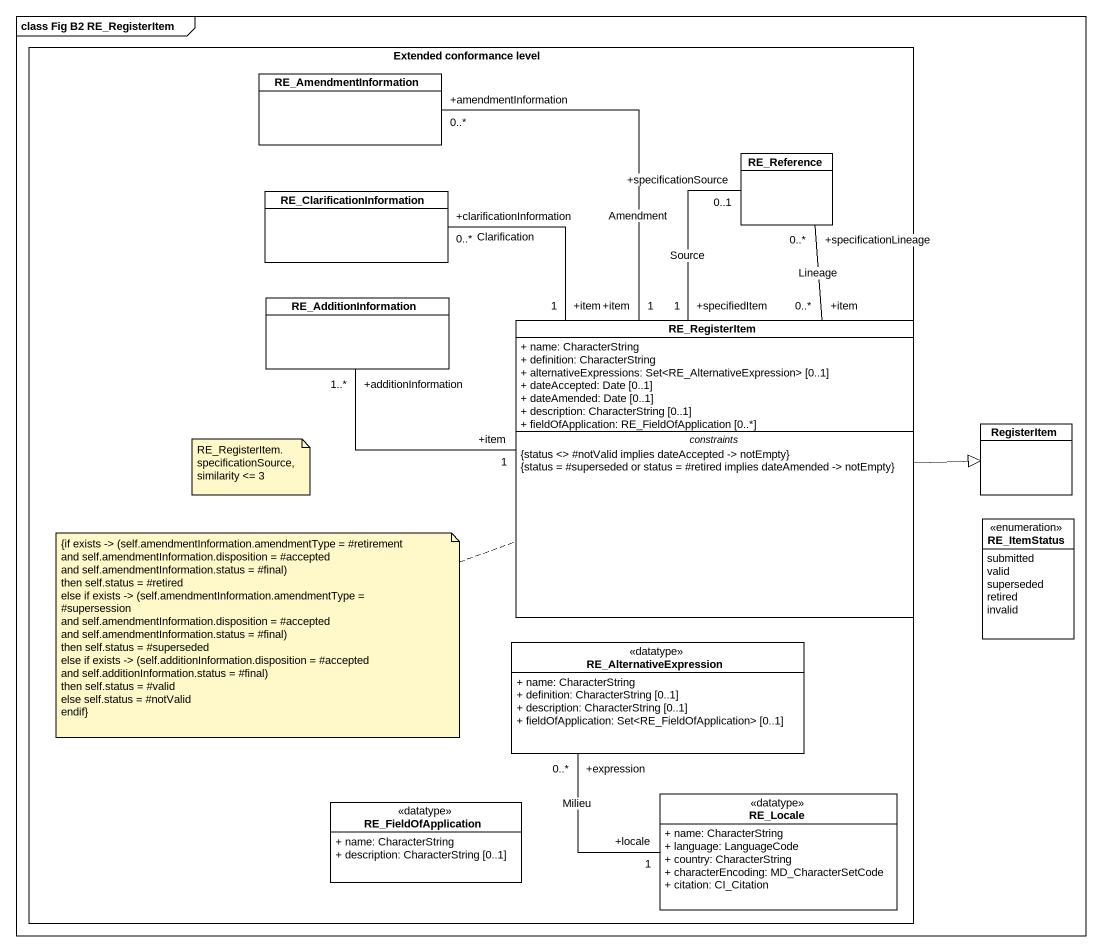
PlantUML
@startuml
mainframe class Fig B2 RE_RegisterItem
hide circle
hide empty members
skinparam classAttributeIconSize 0
rectangle "Extended conformance level" as Extended_conformance_level {
  class RE_AmendmentInformation #FFFFFF
  class RE_Reference #FFFFFF
  class RE_ClarificationInformation #FFFFFF
  class RE_AdditionInformation #FFFFFF
  class RE_RegisterItem #FFFFFF {
    + name: CharacterString
    + definition: CharacterString
    + alternativeExpressions: Set<RE_AlternativeExpression> [0..1]
    + dateAccepted: Date [0..1]
    + dateAmended: Date [0..1]
    + description: CharacterString [0..1]
    + fieldOfApplication: RE_FieldOfApplication [0..*]
    -- constraints --
    {status <> #notValid implies dateAccepted -> notEmpty}
    {status = #superseded or status = #retired implies dateAmended -> notEmpty}
  }
  class RE_AlternativeExpression <<datatype>> #FFFFFF {
    + name: CharacterString
    + definition: CharacterString [0..1]
    + description: CharacterString [0..1]
    + fieldOfApplication: Set<RE_FieldOfApplication> [0..1]
  }
  class RE_FieldOfApplication <<datatype>> #FFFFFF {
    + name: CharacterString
    + description: CharacterString [0..1]
  }
  class RE_Locale <<datatype>> #FFFFFF {
    + name: CharacterString
    + language: LanguageCode
    + country: CharacterString
    + characterEncoding: MD_CharacterSetCode
    + citation: CI_Citation
  }
}
class RegisterItem #FFFFFF
enum RE_ItemStatus #FFFFFF {
  submitted
  valid
  superseded
  retired
  invalid
}
RE_RegisterItem "+item\n1" -up- "+amendmentInformation\n0..*" RE_AmendmentInformation : Amendment
RE_RegisterItem "+item\n0..*" -up- "+specificationLineage\n0..*" RE_Reference : Lineage
RE_RegisterItem "+specifiedItem\n1" -up- "+specificationSource\n0..1" RE_Reference : Source
RE_RegisterItem "+item\n1" -up- "+clarificationInformation\n0..*" RE_ClarificationInformation : Clarification
RE_RegisterItem "+item\n1" -left- "+additionInformation\n1..*" RE_AdditionInformation
RE_RegisterItem -right-|> RegisterItem
RE_AlternativeExpression "+expression\n0..*" -- "+locale\n1" RE_Locale : Milieu
note as N1
  RE_RegisterItem.specificationSource,similarity <= 3
end note
note left of RE_RegisterItem
  {if exists -> (self.amendmentInformation.amendmentType = #retirement
  and self.amendmentInformation.disposition = #accepted
  and self.amendmentInformation.status = #final)
  then self.status = #retired
  else if exists -> (self.amendmentInformation.amendmentType = #supersession
  and self.amendmentInformation.disposition = #accepted
  and self.amendmentInformation.status = #final)
  then self.status = #superseded
  else if exists -> (self.additionInformation.disposition = #accepted
  and self.additionInformation.status = #final)
  then self.status = #valid
  else self.status = #notValid
  endif}
end note
@enduml
